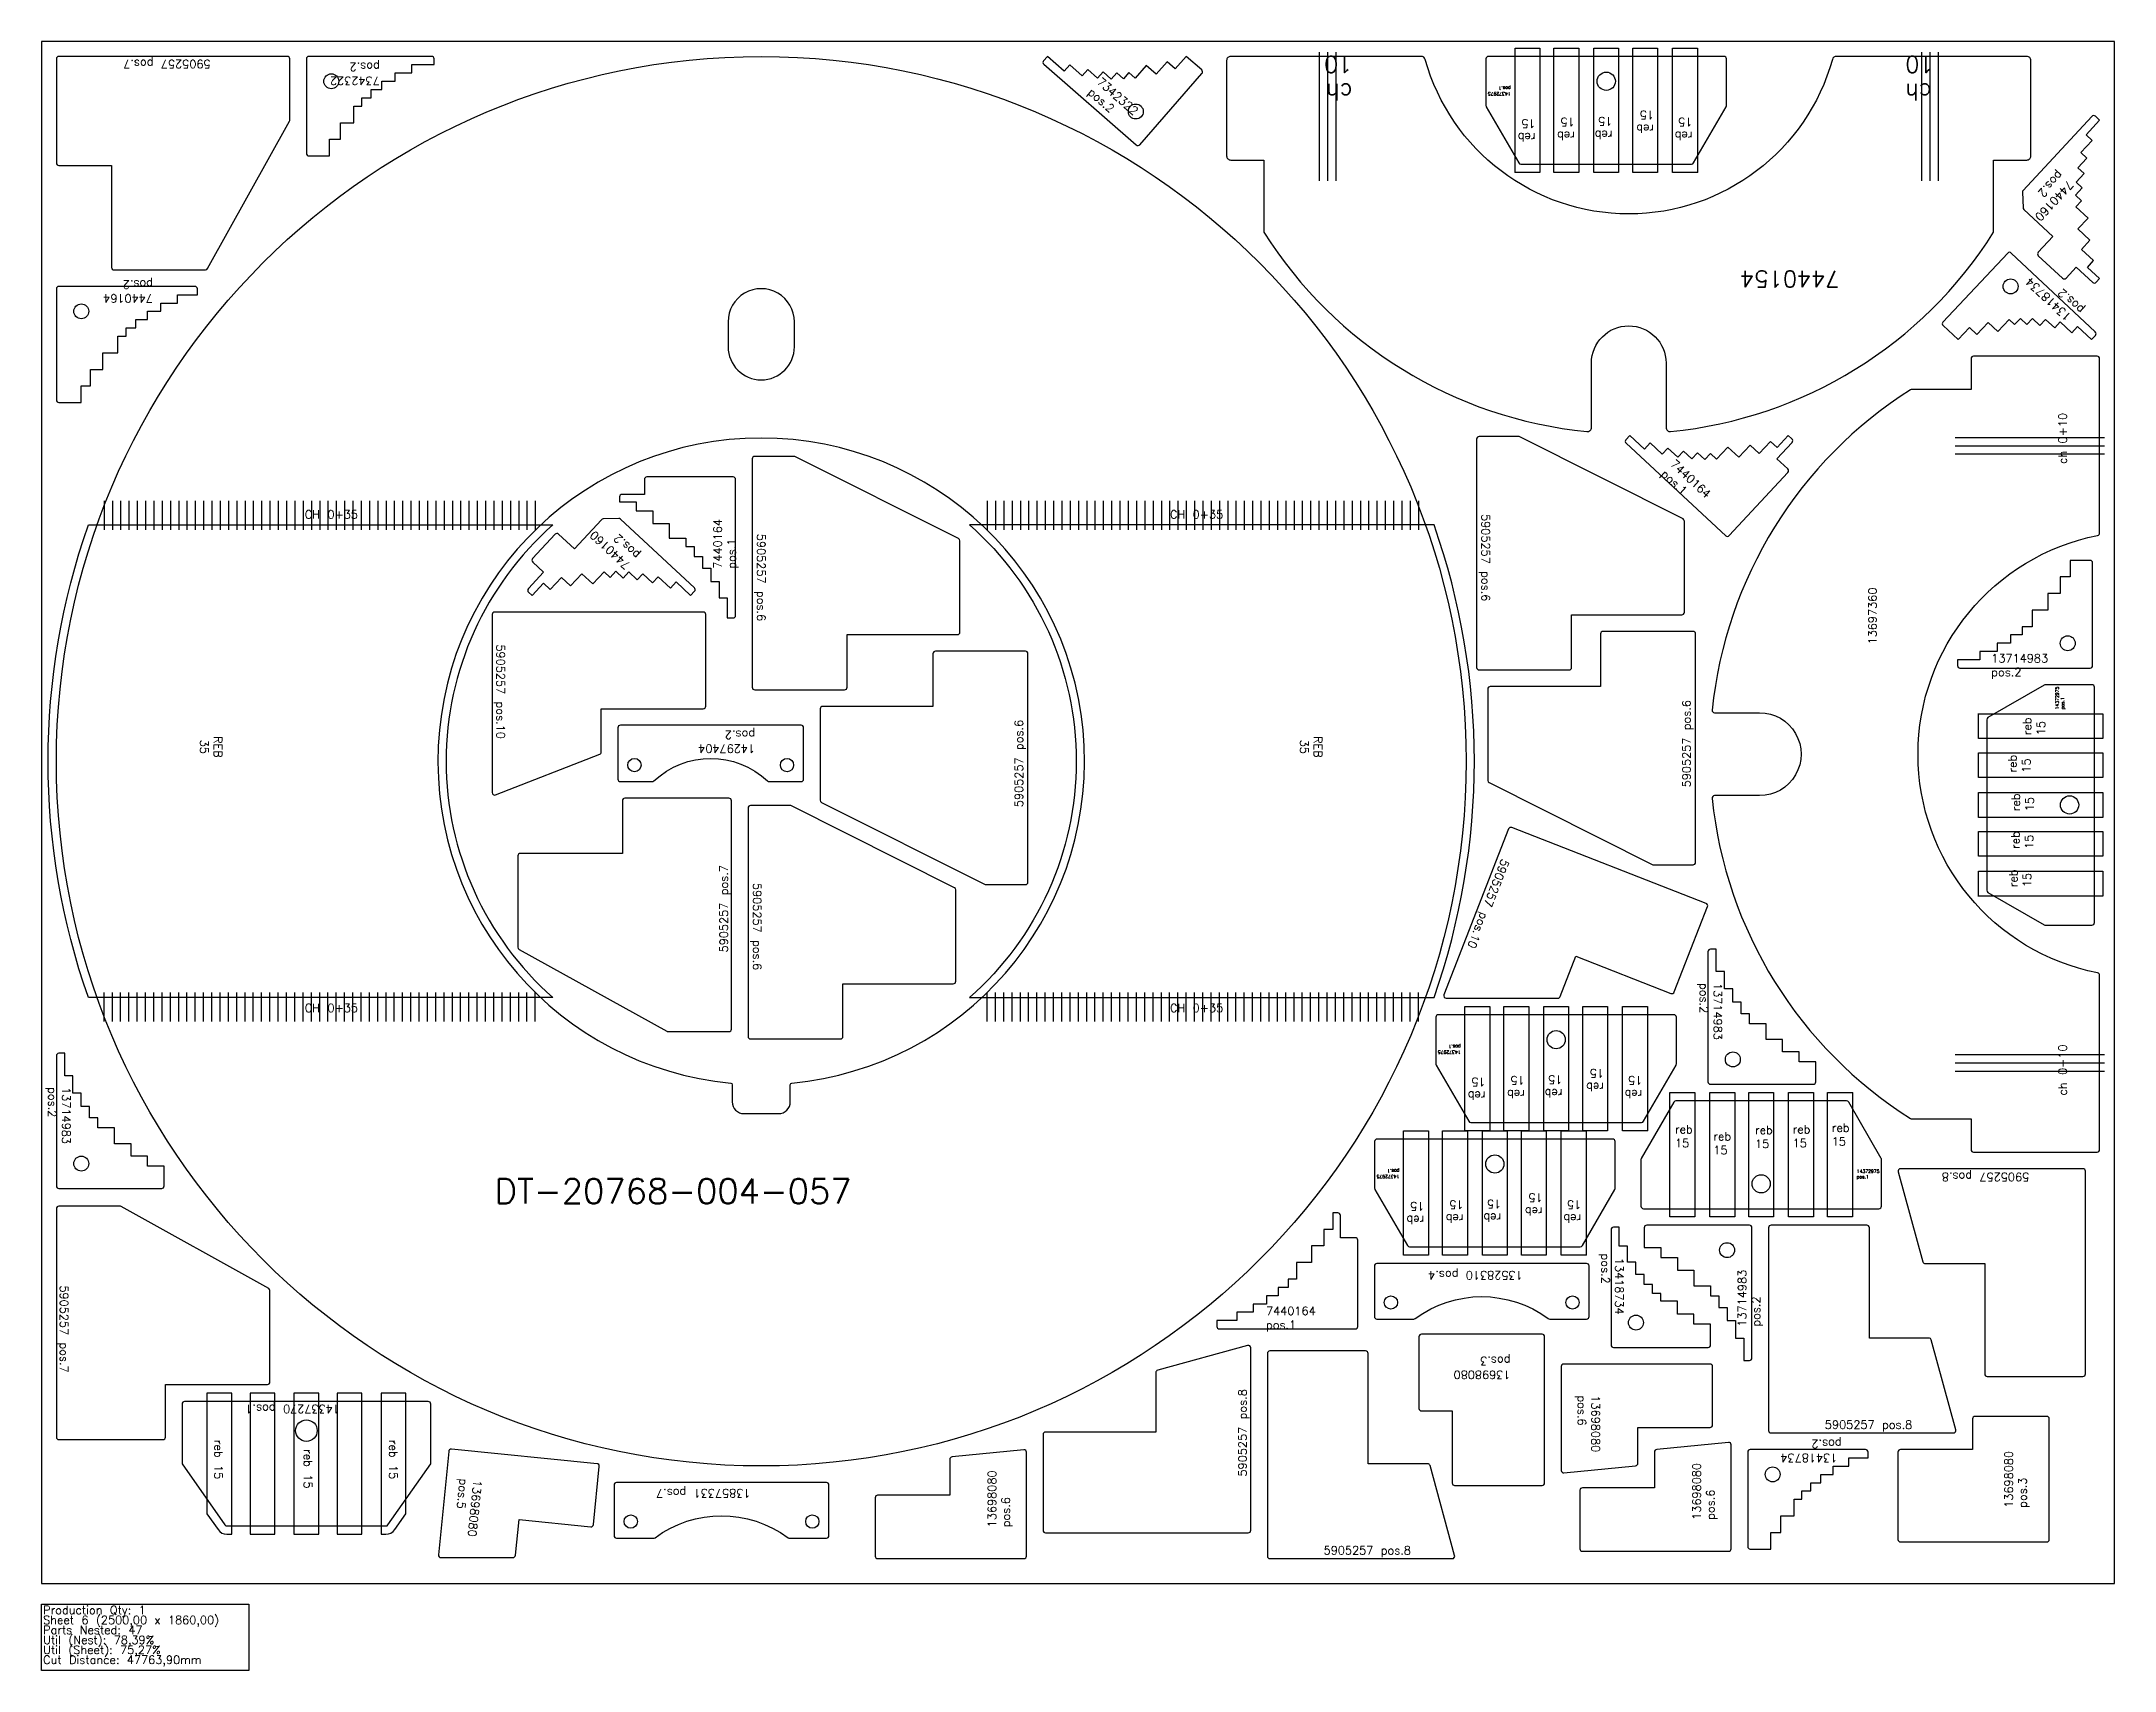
# Model space of a CAD drawing. Header units: millimetres. Extents: x 13125 to 15625, y -105 to 1860.
import ezdxf

# ---------------------------------------------------------------- set-up
doc = ezdxf.new("R2010")
doc.units = ezdxf.units.MM
for name, color, linetype in [('13418734', 7, 'Continuous'), ('13528310', 7, 'Continuous'), ('13697360', 7, 'Continuous'), ('13698080', 7, 'Continuous'), ('13714983', 7, 'Continuous'), ('13857331', 7, 'Continuous'), ('14297404v0', 7, 'Continuous'), ('14337270', 7, 'Continuous'), ('14372975', 7, 'Continuous'), ('5905257', 7, 'Continuous'), ('7440160', 7, 'Continuous'), ('7440164', 7, 'Continuous'), ('Chanfro', 7, 'Continuous'), ('Des.7342322', 7, 'Continuous'), ('DT-20768-004-057', 7, 'Continuous'), ('Rebaixo', 6, 'Continuous'), ('sheet', 24, 'Continuous'), ('Stats', 7, 'Continuous'), ('Texto', 7, 'Continuous')]:
    doc.layers.add(name, color=color, linetype=linetype)
doc.styles.get("Standard").update_dxf_attribs({"font": 'txt.shx'})

msp = doc.modelspace()

# ---------------------------------------------------------------- linework, layer by layer
at = {"color": 2}
msp.add_lwpolyline([(14994.2, 1472, -0.999991), (15084.2, 1472), (15084.2, 1394.4, 0.44299), (15089.7, 1389.5, 0.231899), (15479.2, 1629.9), (15479.2, 1717), (15519.2, 1717, 0.414214), (15524.2, 1722), (15524.2, 1837, 0.414214), (15519.2, 1842), (15289.6, 1842, 0.336447), (15284.8, 1838.3, -0.758787), (14793.7, 1838.3, 0.336447), (14788.8, 1842), (14559.2, 1842, 0.414214), (14554.2, 1837), (14554.2, 1722, 0.414214), (14559.2, 1717), (14599.2, 1717), (14599.2, 1629.9, 0.231899), (14988.8, 1389.5, 0.44299), (14994.2, 1394.4)], format="xyb", close=True, dxfattribs=at)
at = {"layer": '13418734', "color": 2}
for points in [[(15500.5, 1604.8, 0.414214), (15496.2, 1604.7), (15418.1, 1521.6, 0.414214), (15418.3, 1517.4), (15436.5, 1500.3), (15450.2, 1514.8), (15458.9, 1506.6), (15472.6, 1521.2), (15484.3, 1510.2), (15498, 1524.8), (15504.5, 1518.6), (15511.4, 1525.9), (15519.4, 1518.4), (15526.2, 1525.7), (15535, 1517.4), (15541.8, 1524.7), (15552.8, 1514.4), (15559.6, 1521.7), (15573.5, 1508.7), (15580.3, 1516), (15597.1, 1500.3), (15601.9, 1505.4, 0.414214), (15601.7, 1509.6)], [(15017.8, 287.7, 0.414214), (15020.8, 284.7), (15134.8, 284.7, 0.414214), (15137.8, 287.7), (15137.8, 312.7), (15117.8, 312.7), (15117.8, 324.7), (15097.8, 324.7), (15097.8, 340.7), (15077.8, 340.7), (15077.8, 349.7), (15067.8, 349.7), (15067.8, 360.7), (15057.8, 360.7), (15057.8, 372.7), (15047.8, 372.7), (15047.8, 387.7), (15037.8, 387.7), (15037.8, 406.7), (15027.8, 406.7), (15027.8, 429.7), (15020.8, 429.7, 0.414214), (15017.8, 426.7)], [(15185.7, 161.6, 0.414214), (15182.7, 158.6), (15182.7, 44.6, 0.414214), (15185.7, 41.6), (15210.7, 41.6), (15210.7, 61.6), (15222.7, 61.6), (15222.7, 81.6), (15238.7, 81.6), (15238.7, 101.6), (15247.7, 101.6), (15247.7, 111.6), (15258.7, 111.6), (15258.7, 121.6), (15270.7, 121.6), (15270.7, 131.6), (15285.7, 131.6), (15285.7, 141.6), (15304.7, 141.6), (15304.7, 151.6), (15327.7, 151.6), (15327.7, 158.6, 0.414214), (15324.7, 161.6)]]:
    msp.add_lwpolyline(points, format="xyb", close=True, dxfattribs=at)
for centre in [(15499.6, 1564.5), (15047.8, 314.7), (15212.7, 131.6)]:
    msp.add_circle(centre, 9, dxfattribs=at)
at = {"layer": '13528310', "color": 2}
msp.add_lwpolyline([(14942.1, 319.6, 0.16041), (14943.9, 319), (14988.4, 319, 0.414214), (14991.4, 322), (14991.4, 383, 0.414214), (14988.4, 386), (14735.4, 386, 0.414214), (14732.4, 383), (14732.4, 322, 0.414214), (14735.4, 319), (14779.9, 319, 0.16041), (14781.7, 319.6, -0.329293)], format="xyb", close=True, dxfattribs=at)
for centre in [(14752.4, 339), (14971.4, 339)]:
    msp.add_circle(centre, 8, dxfattribs=at)
at = {"layer": '13697360', "color": 2}
msp.add_lwpolyline([(15452, 523.3, 0.414214), (15455, 520.3), (15604, 520.3, 0.414214), (15607, 523.3), (15607, 733.5, 0.357874), (15604.6, 736.4, -0.820881), (15604.6, 1264.1, 0.357874), (15607, 1267), (15607, 1477.3, 0.414214), (15604, 1480.3), (15455, 1480.3, 0.414214), (15452, 1477.3), (15452, 1440.3), (15380.7, 1440.3, 0.141876), (15379.1, 1439.8, 0.230022), (15139.7, 1053.6, 0.444622), (15142.7, 1050.3), (15197, 1050.3, -1.000005), (15197, 950.3), (15142.7, 950.3, 0.444622), (15139.7, 946.9, 0.230022), (15379.1, 560.7, 0.141876), (15380.7, 560.3), (15452, 560.3)], format="xyb", close=True, dxfattribs=at)
at = {"layer": '13698080', "color": 2}
for points in [[(14934.7, 300.7), (14789.2, 300.7, 0.414214), (14786.2, 297.7), (14786.2, 211.2, 0.414214), (14789.2, 208.2), (14826.2, 208.2), (14826.2, 121.2, 0.414214), (14829.2, 118.2), (14934.7, 118.2, 0.414214), (14937.7, 121.2), (14937.7, 297.7, 0.414214)], [(15140.2, 191.2), (15140.2, 261.7, 0.414214), (15137.2, 264.7), (14960.7, 264.7, 0.414214), (14957.7, 261.7), (14957.7, 136.4, 0.443553), (14961, 133.4), (15047.5, 142, 0.385471), (15050.2, 145), (15050.2, 188.2), (15137.2, 188.2, 0.414214)], [(15546.3, 53.1), (15546.3, 198.6, 0.414214), (15543.3, 201.6), (15456.8, 201.6, 0.414214), (15453.8, 198.6), (15453.8, 161.6), (15366.8, 161.6, 0.414214), (15363.8, 158.6), (15363.8, 53.1, 0.414214), (15366.8, 50.1), (15543.3, 50.1, 0.414214)], [(13790.7, 71.1), (13797.7, 141.2, 0.414214), (13795, 144.5), (13619.4, 162, 0.414214), (13616.1, 159.3), (13603.7, 34.6, 0.443553), (13606.7, 31.3), (13693.6, 31.3, 0.385471), (13696.6, 34), (13700.9, 77), (13787.4, 68.4, 0.414214)], [(14130.4, 103.5), (14130.4, 33, 0.414214), (14133.4, 30), (14309.9, 30, 0.414214), (14312.9, 33), (14312.9, 158.3, 0.443553), (14309.6, 161.3), (14223.1, 152.7, 0.385471), (14220.4, 149.7), (14220.4, 106.5), (14133.4, 106.5, 0.414214)], [(14980.2, 112.4), (14980.2, 41.9, 0.414214), (14983.2, 38.9), (15159.7, 38.9, 0.414214), (15162.7, 41.9), (15162.7, 167.3, 0.443553), (15159.4, 170.2), (15072.9, 161.6, 0.385471), (15070.2, 158.7), (15070.2, 115.4), (14983.2, 115.4, 0.414214)]]:
    msp.add_lwpolyline(points, format="xyb", close=True, dxfattribs=at)
at = {"layer": '13714983', "color": 2}
for points in [[(15595.6, 1104.1, 0.414214), (15598.6, 1107.1), (15598.6, 1231.1, 0.414214), (15595.6, 1234.1), (15571.6, 1234.1), (15571.6, 1214.1), (15559.6, 1214.1), (15559.6, 1194.1), (15544.6, 1194.1), (15544.6, 1174.1), (15525.6, 1174.1), (15525.6, 1154.1), (15513.6, 1154.1), (15513.6, 1144.1), (15499.6, 1144.1), (15499.6, 1134.1), (15483.6, 1134.1), (15483.6, 1124.1), (15462.6, 1124.1), (15462.6, 1114.1), (15435.6, 1114.1), (15435.6, 1107.1, 0.414214), (15438.6, 1104.1)], [(15134.7, 605.1, 0.414214), (15137.7, 602.1), (15261.7, 602.1, 0.414214), (15264.7, 605.1), (15264.7, 629.1), (15244.7, 629.1), (15244.7, 641.1), (15224.7, 641.1), (15224.7, 656.1), (15204.7, 656.1), (15204.7, 675.1), (15184.7, 675.1), (15184.7, 687.1), (15174.7, 687.1), (15174.7, 701.1), (15164.7, 701.1), (15164.7, 717.1), (15154.7, 717.1), (15154.7, 738.1), (15144.7, 738.1), (15144.7, 765.1), (15137.7, 765.1, 0.414214), (15134.7, 762.1)], [(13143, 479.5, 0.414214), (13146, 476.5), (13270, 476.5, 0.414214), (13273, 479.5), (13273, 503.5), (13253, 503.5), (13253, 515.5), (13233, 515.5), (13233, 530.5), (13213, 530.5), (13213, 549.5), (13193, 549.5), (13193, 561.5), (13183, 561.5), (13183, 575.5), (13173, 575.5), (13173, 591.5), (13163, 591.5), (13163, 612.5), (13153, 612.5), (13153, 639.5), (13146, 639.5, 0.414214), (13143, 636.5)], [(15187.8, 429.1, 0.414214), (15184.8, 432.1), (15060.8, 432.1, 0.414214), (15057.8, 429.1), (15057.8, 405.1), (15077.8, 405.1), (15077.8, 393.1), (15097.8, 393.1), (15097.8, 378.1), (15117.8, 378.1), (15117.8, 359.1), (15137.8, 359.1), (15137.8, 347.1), (15147.8, 347.1), (15147.8, 333.1), (15157.8, 333.1), (15157.8, 317.1), (15167.8, 317.1), (15167.8, 296.1), (15177.8, 296.1), (15177.8, 269.1), (15184.8, 269.1, 0.414214), (15187.8, 272.1)]]:
    msp.add_lwpolyline(points, format="xyb", close=True, dxfattribs=at)
for centre in [(15568.6, 1134.1), (15164.7, 632.1), (13173, 506.5), (15157.8, 402.1)]:
    msp.add_circle(centre, 9, dxfattribs=at)
at = {"layer": '13857331', "color": 2}
msp.add_lwpolyline([(14025.3, 55.2, 0.16041), (14027.1, 54.7), (14071.6, 54.7, 0.414214), (14074.6, 57.7), (14074.6, 118.7, 0.414214), (14071.6, 121.7), (13818.6, 121.7, 0.414214), (13815.6, 118.7), (13815.6, 57.7, 0.414214), (13818.6, 54.7), (13863.1, 54.7, 0.16041), (13864.9, 55.2, -0.329293)], format="xyb", close=True, dxfattribs=at)
for centre in [(13835.6, 74.7), (14054.6, 74.7)]:
    msp.add_circle(centre, 8, dxfattribs=at)
at = {"layer": '14297404v0', "color": 2}
msp.add_lwpolyline([(14044.1, 1032.2, 0.414214), (14041.1, 1035.2), (13823.1, 1035.2, 0.414214), (13820.1, 1032.2), (13820.1, 970.2, 0.414214), (13823.1, 967.2), (13861.5, 967.2, 0.191068), (13863.6, 968, -0.396615), (14000.6, 968, 0.191068), (14002.7, 967.2), (14041.1, 967.2, 0.414214), (14044.1, 970.2)], format="xyb", close=True, dxfattribs=at)
for centre in [(13840.1, 987.2), (14024.1, 987.2)]:
    msp.add_circle(centre, 8, dxfattribs=at)
at = {"layer": '14337270', "color": 3}
msp.add_lwpolyline([(13542.9, 70.7), (13594.5, 144.4), (13594.5, 216.4, 0.414214), (13591.5, 219.4), (13297.5, 219.4, 0.414214), (13294.5, 216.4), (13294.5, 144.4), (13346.1, 70.7, 0.244698), (13348.6, 69.4), (13540.4, 69.4, 0.244698)], format="xyb", close=True, dxfattribs=at)
msp.add_circle((13444.5, 184.4), 13, dxfattribs=at)
at = {"layer": '14372975', "color": 1}
for points in [[(14867, 1782.8, 0.131653), (14867.4, 1781.3), (14906.5, 1713.5, 0.267949), (14909.1, 1712), (15114.8, 1712, 0.267949), (15117.4, 1713.5), (15156.6, 1781.3, 0.131653), (15157, 1782.8), (15157, 1839, 0.414214), (15154, 1842), (14870, 1842, 0.414214), (14867, 1839)], [(15541.6, 1084.1, 0.131653), (15540.1, 1083.7), (15472.3, 1044.5, 0.267949), (15470.8, 1041.9), (15470.8, 836.2, 0.267949), (15472.3, 833.6), (15540.1, 794.5, 0.131653), (15541.6, 794.1), (15597.8, 794.1, 0.414214), (15600.8, 797.1), (15600.8, 1081.1, 0.414214), (15597.8, 1084.1)], [(14806.6, 626.8, 0.131652), (14807, 625.3), (14846.2, 557.5, 0.267949), (14848.7, 556), (15054.5, 556, 0.267949), (15057.1, 557.5), (15096.2, 625.3, 0.131653), (15096.6, 626.8), (15096.6, 683, 0.414214), (15093.6, 686), (14809.6, 686, 0.414214), (14806.6, 683)], [(15343.9, 511.3, 0.131653), (15343.5, 512.8), (15304.4, 580.6, 0.267949), (15301.8, 582.1), (15096.1, 582.1, 0.267949), (15093.5, 580.6), (15054.3, 512.8, 0.131653), (15053.9, 511.3), (15053.9, 455.1, 0.414214), (15056.9, 452.1), (15340.9, 452.1, 0.414214), (15343.9, 455.1)], [(14732.7, 476.8, 0.131653), (14733.1, 475.3), (14772.3, 407.5, 0.267949), (14774.9, 406), (14980.6, 406, 0.267949), (14983.2, 407.5), (15022.3, 475.3, 0.131653), (15022.7, 476.8), (15022.7, 533, 0.414214), (15019.7, 536), (14735.7, 536, 0.414214), (14732.7, 533)]]:
    msp.add_lwpolyline(points, format="xyb", close=True, dxfattribs=at)
for centre in [(15012, 1812), (15570.8, 939.1), (14951.6, 656), (14877.7, 506), (15198.9, 482.1)]:
    msp.add_circle(centre, 11, dxfattribs=at)
at = {"layer": '5905257', "color": 2}
for points in [[(13209.5, 1587.5, 0.414214), (13212.5, 1584.5), (13322.7, 1584.5, 0.272375), (13325.4, 1586), (13424.1, 1763.8, 0.127458), (13424.5, 1765.3), (13424.5, 1839, 0.414214), (13421.5, 1842), (13146, 1842, 0.414214), (13143, 1839), (13143, 1713.5, 0.414214), (13146, 1710.5), (13209.5, 1710.5)], [(14970.2, 1104.9), (14970.2, 1168.4), (15103.2, 1168.4, 0.414214), (15106.2, 1171.4), (15106.2, 1281.5, 0.283537), (15104.6, 1284.2), (14907.2, 1383.4), (14858.7, 1383.4, 0.414214), (14855.7, 1380.4), (14855.7, 1104.9, 0.414214), (14858.7, 1101.9), (14967.2, 1101.9, 0.414214)], [(14096.6, 1081), (14096.6, 1144.5), (14229.6, 1144.5, 0.414214), (14232.6, 1147.5), (14232.6, 1257.7, 0.283537), (14230.9, 1260.3), (14033.6, 1359.5), (13985.1, 1359.5, 0.414214), (13982.1, 1356.5), (13982.1, 1081, 0.414214), (13985.1, 1078), (14093.6, 1078, 0.414214)], [(13800.1, 1055.2), (13923.1, 1055.2, 0.414214), (13926.1, 1058.2), (13926.1, 1168.7, 0.414214), (13923.1, 1171.7), (13671.6, 1171.7, 0.414214), (13668.6, 1168.7), (13668.6, 954, 0.528004), (13672.7, 951.2), (13798.2, 1000.2, 0.308897), (13800.1, 1003)], [(15005.2, 1145.4), (15005.2, 1081.9), (14872.2, 1081.9, 0.414214), (14869.2, 1078.9), (14869.2, 968.7, 0.283537), (14870.8, 966), (15068.2, 866.9), (15116.7, 866.9, 0.414214), (15119.7, 869.9), (15119.7, 1145.4, 0.414214), (15116.7, 1148.4), (15008.2, 1148.4, 0.414214)], [(14200.1, 1121.5), (14200.1, 1058), (14067.1, 1058, 0.414214), (14064.1, 1055), (14064.1, 944.9, 0.283537), (14065.8, 942.2), (14263.1, 843), (14311.6, 843, 0.414214), (14314.6, 846), (14314.6, 1121.5, 0.414214), (14311.6, 1124.5), (14203.1, 1124.5, 0.414214)], [(13702.6, 880.7, 0.414214), (13699.6, 877.7), (13699.6, 767.5, 0.272375), (13701.2, 764.9), (13879, 666.1, 0.127458), (13880.4, 665.7), (13954.1, 665.7, 0.414214), (13957.1, 668.7), (13957.1, 944.2, 0.414214), (13954.1, 947.2), (13828.6, 947.2, 0.414214), (13825.6, 944.2), (13825.6, 880.7)], [(14091.6, 659.9), (14091.6, 723.4), (14224.6, 723.4, 0.414214), (14227.6, 726.4), (14227.6, 836.6, 0.283537), (14226, 839.3), (14028.6, 938.4), (13980.1, 938.4, 0.414214), (13977.1, 935.4), (13977.1, 659.9, 0.414214), (13980.1, 656.9), (14088.6, 656.9, 0.414214)], [(14975.5, 756.5), (15090.1, 711.8, 0.414214), (15094, 713.5), (15134.2, 816.4, 0.414214), (15132.5, 820.3), (14898.2, 911.8, 0.414214), (14894.3, 910.1), (14816.2, 710.1, 0.528004), (14819, 706), (14953.8, 706, 0.308897), (14956.5, 707.9)], [(15396.7, 385.8), (15468.4, 385.8), (15468.4, 252.8, 0.414214), (15471.4, 249.8), (15586.9, 249.8, 0.414214), (15589.9, 252.8), (15589.9, 497.3, 0.414214), (15586.9, 500.3), (15366.9, 500.3, 0.494996), (15364, 496.5), (15393.8, 388, 0.337796)], [(13397.5, 240.1, 0.414214), (13400.5, 243.1), (13400.5, 353.3, 0.272375), (13399, 355.9), (13221.2, 454.7, 0.127458), (13219.7, 455.1), (13146, 455.1, 0.414214), (13143, 452.1), (13143, 176.6, 0.414214), (13146, 173.6), (13271.5, 173.6, 0.414214), (13274.5, 176.6), (13274.5, 240.1)], [(15401.1, 296.1), (15329.3, 296.1), (15329.3, 429.1, 0.414214), (15326.3, 432.1), (15210.8, 432.1, 0.414214), (15207.8, 429.1), (15207.8, 184.6, 0.414214), (15210.8, 181.6), (15430.8, 181.6, 0.494996), (15433.7, 185.4), (15403.9, 293.9, 0.337796)], [(14468.9, 254.4), (14468.9, 182.7), (14335.9, 182.7, 0.414214), (14332.9, 179.7), (14332.9, 64.2, 0.414214), (14335.9, 61.2), (14580.4, 61.2, 0.414214), (14583.4, 64.2), (14583.4, 284.1, 0.494996), (14579.6, 287), (14471.1, 257.3, 0.337796)], [(14796.6, 144.5), (14724.9, 144.5), (14724.9, 277.5, 0.414214), (14721.9, 280.5), (14606.4, 280.5, 0.414214), (14603.4, 277.5), (14603.4, 33, 0.414214), (14606.4, 30), (14826.3, 30, 0.494996), (14829.2, 33.8), (14799.5, 142.3, 0.337796)]]:
    msp.add_lwpolyline(points, format="xyb", close=True, dxfattribs=at)
at = {"layer": '7440160', "color": 2}
for points in [[(15591.7, 1719.1), (15584.4, 1725.9), (15598, 1740.6), (15590.7, 1747.4), (15607, 1764.9), (15601.9, 1769.7, 0.414214), (15597.6, 1769.6), (15514.8, 1680.3, 0.198912), (15514, 1678.2), (15514.7, 1659.5, 0.198912), (15515.6, 1657.4), (15550.6, 1624.9), (15532.9, 1605.8, 0.414214), (15533.1, 1601.6), (15562.4, 1574.4, 0.414214), (15566.6, 1574.5), (15578.9, 1587.7), (15598.7, 1569.3, 0.414214), (15602.9, 1569.5), (15607, 1573.9), (15592.3, 1587.5), (15599.8, 1595.6), (15585.2, 1609.2), (15595.4, 1620.2), (15580.7, 1633.8), (15593, 1647), (15578.3, 1660.6), (15585.1, 1667.9), (15577.8, 1674.7), (15586, 1683.5), (15578.6, 1690.3), (15588.2, 1700.6), (15580.8, 1707.4)], [(13862, 1207), (13868.8, 1214.3), (13883.4, 1200.7), (13890.3, 1208), (13907.8, 1191.7), (13912.6, 1196.8, 0.414214), (13912.4, 1201.1), (13823.2, 1283.9, 0.198912), (13821.1, 1284.7), (13802.4, 1284, 0.198912), (13800.3, 1283.1), (13767.8, 1248.1), (13748.7, 1265.8, 0.414214), (13744.5, 1265.6), (13717.3, 1236.3, 0.414214), (13717.4, 1232.1), (13730.6, 1219.8), (13712.2, 1200, 0.414214), (13712.4, 1195.8), (13716.8, 1191.7), (13730.4, 1206.4), (13738.5, 1198.9), (13752.1, 1213.5), (13763.1, 1203.3), (13776.7, 1218), (13789.9, 1205.7), (13803.5, 1220.4), (13810.8, 1213.6), (13817.6, 1220.9), (13826.4, 1212.8), (13833.2, 1220.1), (13843.5, 1210.6), (13850.3, 1217.9)]]:
    msp.add_lwpolyline(points, format="xyb", close=True, dxfattribs=at)
at = {"layer": '7440164', "color": 2}
for points in [[(13313, 1554.5), (13313, 1561.5, 0.414214), (13310, 1564.5), (13146, 1564.5, 0.414214), (13143, 1561.5), (13143, 1427.5, 0.414214), (13146, 1424.5), (13173, 1424.5), (13173, 1444.5), (13184, 1444.5), (13184, 1464.5), (13199, 1464.5), (13199, 1484.5), (13217, 1484.5), (13217, 1504.5), (13227, 1504.5), (13227, 1514.5), (13239, 1514.5), (13239, 1524.5), (13253, 1524.5), (13253, 1534.5), (13269, 1534.5), (13269, 1544.5), (13289, 1544.5), (13289, 1554.5)], [(15065, 1375.8), (15058.2, 1368.4), (15040.6, 1384.8), (15035.8, 1379.6, 0.414214), (15036, 1375.4), (15156.2, 1263.8, 0.414214), (15160.4, 1264), (15231.2, 1340.2, 0.414214), (15231, 1344.4), (15217.8, 1356.7), (15236.2, 1376.4, 0.414214), (15236, 1380.7), (15231.6, 1384.8), (15218, 1370.1), (15210, 1377.6), (15196.4, 1362.9), (15185.4, 1373.1), (15171.8, 1358.5), (15158.6, 1370.7), (15145, 1356.1), (15137.6, 1362.9), (15130.8, 1355.6), (15122, 1363.7), (15115.2, 1356.4), (15105, 1365.9), (15098.2, 1358.6), (15086.4, 1369.5), (15079.6, 1362.1)], [(13942.1, 1188.7), (13952.1, 1188.7), (13952.1, 1164.7), (13959.1, 1164.7, 0.414214), (13962.1, 1167.7), (13962.1, 1331.7, 0.414214), (13959.1, 1334.7), (13855.1, 1334.7, 0.414214), (13852.1, 1331.7), (13852.1, 1313.7), (13825.1, 1313.7, 0.414214), (13822.1, 1310.7), (13822.1, 1304.7), (13842.1, 1304.7), (13842.1, 1293.7), (13862.1, 1293.7), (13862.1, 1278.7), (13882.1, 1278.7), (13882.1, 1260.7), (13902.1, 1260.7), (13902.1, 1250.7), (13912.1, 1250.7), (13912.1, 1238.7), (13922.1, 1238.7), (13922.1, 1224.7), (13932.1, 1224.7), (13932.1, 1208.7), (13942.1, 1208.7)], [(14566.4, 327.1), (14566.4, 317.1), (14542.4, 317.1), (14542.4, 310.1, 0.414214), (14545.4, 307.1), (14709.4, 307.1, 0.414214), (14712.4, 310.1), (14712.4, 414.1, 0.414214), (14709.4, 417.1), (14691.4, 417.1), (14691.4, 444.1, 0.414214), (14688.4, 447.1), (14682.4, 447.1), (14682.4, 427.1), (14671.4, 427.1), (14671.4, 407.1), (14656.4, 407.1), (14656.4, 387.1), (14638.4, 387.1), (14638.4, 367.1), (14628.4, 367.1), (14628.4, 357.1), (14616.4, 357.1), (14616.4, 347.1), (14602.4, 347.1), (14602.4, 337.1), (14586.4, 337.1), (14586.4, 327.1)]]:
    msp.add_lwpolyline(points, format="xyb", close=True, dxfattribs=at)
msp.add_circle((13173, 1534.5), 9, dxfattribs=at)
at = {"layer": 'Chanfro', "color": 2}
for p, q in [((14666, 1847), (14666, 1692)), ((14676, 1847), (14676, 1692)), ((14686, 1847), (14686, 1692)), ((15392.4, 1847), (15392.4, 1692)), ((15402.4, 1847), (15402.4, 1692)), ((15412.4, 1847), (15412.4, 1692)), ((15433, 1382.4), (15613, 1382.4)), ((15433, 1372.4), (15613, 1372.4)), ((15433, 1362.4), (15613, 1362.4)), ((15433, 638.1), (15613, 638.1)), ((15433, 628.1), (15613, 628.1)), ((15433, 618.1), (15613, 618.1))]:
    msp.add_line(p, q, dxfattribs=at)
at = {"layer": 'Chanfro', "color": 5}
for p, q in [((13200.5, 1305.8), (13200.5, 1270.8)), ((13210.5, 1305.8), (13210.5, 1270.8)), ((13220.5, 1305.8), (13220.5, 1270.8)), ((13230.5, 1305.8), (13230.5, 1270.8)), ((13240.5, 1305.8), (13240.5, 1270.8)), ((13250.5, 1305.8), (13250.5, 1270.8)), ((13260.5, 1305.8), (13260.5, 1270.8)), ((13270.5, 1305.8), (13270.5, 1270.8)), ((13280.5, 1305.8), (13280.5, 1270.8)), ((13290.5, 1305.8), (13290.5, 1270.8)), ((13300.5, 1305.8), (13300.5, 1270.8)), ((13310.5, 1305.8), (13310.5, 1270.8)), ((13320.5, 1305.8), (13320.5, 1270.8)), ((13330.5, 1305.8), (13330.5, 1270.8)), ((13340.5, 1305.8), (13340.5, 1270.8)), ((13350.5, 1305.8), (13350.5, 1270.8)), ((13360.5, 1305.8), (13360.5, 1270.8)), ((13370.5, 1305.8), (13370.5, 1270.8)), ((13380.5, 1305.8), (13380.5, 1270.8)), ((13390.5, 1305.8), (13390.5, 1270.8)), ((13400.5, 1305.8), (13400.5, 1270.8)), ((13410.5, 1305.8), (13410.5, 1270.8)), ((13420.5, 1305.8), (13420.5, 1270.8)), ((13430.5, 1305.8), (13430.5, 1270.8)), ((13440.5, 1305.8), (13440.5, 1270.8)), ((13450.5, 1305.8), (13450.5, 1270.8)), ((13460.5, 1305.8), (13460.5, 1270.8)), ((13470.5, 1305.8), (13470.5, 1270.8)), ((13480.5, 1305.8), (13480.5, 1270.8)), ((13490.5, 1305.8), (13490.5, 1270.8)), ((13500.5, 1305.8), (13500.5, 1270.8)), ((13510.5, 1305.8), (13510.5, 1270.8)), ((13520.5, 1305.8), (13520.5, 1270.8)), ((13530.5, 1305.8), (13530.5, 1270.8)), ((13540.5, 1305.8), (13540.5, 1270.8)), ((13550.5, 1305.8), (13550.5, 1270.8)), ((13560.5, 1305.8), (13560.5, 1270.8)), ((13570.5, 1305.8), (13570.5, 1270.8)), ((13580.5, 1305.8), (13580.5, 1270.8)), ((13590.5, 1305.8), (13590.5, 1270.8)), ((13600.5, 1305.8), (13600.5, 1270.8)), ((13610.5, 1305.8), (13610.5, 1270.8)), ((13620.5, 1305.8), (13620.5, 1270.8)), ((13630.5, 1305.8), (13630.5, 1270.8)), ((13640.5, 1305.8), (13640.5, 1270.8)), ((13650.5, 1305.8), (13650.5, 1270.8)), ((13660.5, 1305.8), (13660.5, 1270.8)), ((13670.5, 1305.8), (13670.5, 1270.8)), ((13680.5, 1305.8), (13680.5, 1270.8)), ((13690.5, 1305.8), (13690.5, 1270.8)), ((13700.5, 1305.8), (13700.5, 1270.8)), ((13710.5, 1305.8), (13710.5, 1270.8)), ((13720.5, 1305.8), (13720.5, 1270.8)), ((14265.5, 1305.8), (14265.5, 1270.8)), ((14275.5, 1305.8), (14275.5, 1270.8)), ((14285.5, 1305.8), (14285.5, 1270.8)), ((14295.5, 1305.8), (14295.5, 1270.8)), ((14305.5, 1305.8), (14305.5, 1270.8)), ((14315.5, 1305.8), (14315.5, 1270.8)), ((14325.5, 1305.8), (14325.5, 1270.8)), ((14335.5, 1305.8), (14335.5, 1270.8)), ((14345.5, 1305.8), (14345.5, 1270.8)), ((14355.5, 1305.8), (14355.5, 1270.8)), ((14365.5, 1305.8), (14365.5, 1270.8)), ((14375.5, 1305.8), (14375.5, 1270.8)), ((14385.5, 1305.8), (14385.5, 1270.8)), ((14395.5, 1305.8), (14395.5, 1270.8)), ((14405.5, 1305.8), (14405.5, 1270.8)), ((14415.5, 1305.8), (14415.5, 1270.8)), ((14425.5, 1305.8), (14425.5, 1270.8)), ((14435.5, 1305.8), (14435.5, 1270.8)), ((14445.5, 1305.8), (14445.5, 1270.8)), ((14455.5, 1305.8), (14455.5, 1270.8)), ((14465.5, 1305.8), (14465.5, 1270.8)), ((14475.5, 1305.8), (14475.5, 1270.8)), ((14485.5, 1305.8), (14485.5, 1270.8)), ((14495.5, 1305.8), (14495.5, 1270.8)), ((14505.5, 1305.8), (14505.5, 1270.8)), ((14515.5, 1305.8), (14515.5, 1270.8)), ((14525.5, 1305.8), (14525.5, 1270.8)), ((14535.5, 1305.8), (14535.5, 1270.8)), ((14545.5, 1305.8), (14545.5, 1270.8)), ((14555.5, 1305.8), (14555.5, 1270.8)), ((14565.5, 1305.8), (14565.5, 1270.8)), ((14575.5, 1305.8), (14575.5, 1270.8)), ((14585.5, 1305.8), (14585.5, 1270.8)), ((14595.5, 1305.8), (14595.5, 1270.8)), ((14605.5, 1305.8), (14605.5, 1270.8)), ((14615.5, 1305.8), (14615.5, 1270.8)), ((14625.5, 1305.8), (14625.5, 1270.8)), ((14635.5, 1305.8), (14635.5, 1270.8)), ((14645.5, 1305.8), (14645.5, 1270.8)), ((14655.5, 1305.8), (14655.5, 1270.8)), ((14665.5, 1305.8), (14665.5, 1270.8)), ((14675.5, 1305.8), (14675.5, 1270.8)), ((14685.5, 1305.8), (14685.5, 1270.8)), ((14695.5, 1305.8), (14695.5, 1270.8)), ((14705.5, 1305.8), (14705.5, 1270.8)), ((14715.5, 1305.8), (14715.5, 1270.8)), ((14725.5, 1305.8), (14725.5, 1270.8)), ((14735.5, 1305.8), (14735.5, 1270.8)), ((14745.5, 1305.8), (14745.5, 1270.8)), ((14755.5, 1305.8), (14755.5, 1270.8)), ((14765.5, 1305.8), (14765.5, 1270.8)), ((14775.5, 1305.8), (14775.5, 1270.8)), ((14785.5, 1305.8), (14785.5, 1270.8)), ((13200.5, 677.8), (13200.5, 712.8)), ((13210.5, 677.8), (13210.5, 712.8)), ((13220.5, 677.8), (13220.5, 712.8)), ((13230.5, 677.8), (13230.5, 712.8)), ((13240.5, 677.8), (13240.5, 712.8)), ((13250.5, 677.8), (13250.5, 712.8)), ((13260.5, 677.8), (13260.5, 712.8)), ((13270.5, 677.8), (13270.5, 712.8)), ((13280.5, 677.8), (13280.5, 712.8)), ((13290.5, 677.8), (13290.5, 712.8)), ((13300.5, 677.8), (13300.5, 712.8)), ((13310.5, 677.8), (13310.5, 712.8)), ((13320.5, 677.8), (13320.5, 712.8)), ((13330.5, 677.8), (13330.5, 712.8)), ((13340.5, 677.8), (13340.5, 712.8)), ((13350.5, 677.8), (13350.5, 712.8)), ((13360.5, 677.8), (13360.5, 712.8)), ((13370.5, 677.8), (13370.5, 712.8)), ((13380.5, 677.8), (13380.5, 712.8)), ((13390.5, 677.8), (13390.5, 712.8)), ((13400.5, 677.8), (13400.5, 712.8)), ((13410.5, 677.8), (13410.5, 712.8)), ((13420.5, 677.8), (13420.5, 712.8)), ((13430.5, 677.8), (13430.5, 712.8)), ((13440.5, 677.8), (13440.5, 712.8)), ((13450.5, 677.8), (13450.5, 712.8)), ((13460.5, 677.8), (13460.5, 712.8)), ((13470.5, 677.8), (13470.5, 712.8)), ((13480.5, 677.8), (13480.5, 712.8)), ((13490.5, 677.8), (13490.5, 712.8)), ((13500.5, 677.8), (13500.5, 712.8)), ((13510.5, 677.8), (13510.5, 712.8)), ((13520.5, 677.8), (13520.5, 712.8)), ((13530.5, 677.8), (13530.5, 712.8)), ((13540.5, 677.8), (13540.5, 712.8)), ((13550.5, 677.8), (13550.5, 712.8)), ((13560.5, 677.8), (13560.5, 712.8)), ((13570.5, 677.8), (13570.5, 712.8)), ((13580.5, 677.8), (13580.5, 712.8)), ((13590.5, 677.8), (13590.5, 712.8)), ((13600.5, 677.8), (13600.5, 712.8)), ((13610.5, 677.8), (13610.5, 712.8)), ((13620.5, 677.8), (13620.5, 712.8)), ((13630.5, 677.8), (13630.5, 712.8)), ((13640.5, 677.8), (13640.5, 712.8)), ((13650.5, 677.8), (13650.5, 712.8)), ((13660.5, 677.8), (13660.5, 712.8)), ((13670.5, 677.8), (13670.5, 712.8)), ((13680.5, 677.8), (13680.5, 712.8)), ((13690.5, 677.8), (13690.5, 712.8)), ((13700.5, 677.8), (13700.5, 712.8)), ((13710.5, 677.8), (13710.5, 712.8)), ((13720.5, 677.8), (13720.5, 712.8)), ((14265.5, 677.8), (14265.5, 712.8)), ((14275.5, 677.8), (14275.5, 712.8)), ((14285.5, 677.8), (14285.5, 712.8)), ((14295.5, 677.8), (14295.5, 712.8)), ((14305.5, 677.8), (14305.5, 712.8)), ((14315.5, 677.8), (14315.5, 712.8)), ((14325.5, 677.8), (14325.5, 712.8)), ((14335.5, 677.8), (14335.5, 712.8)), ((14345.5, 677.8), (14345.5, 712.8)), ((14355.5, 677.8), (14355.5, 712.8)), ((14365.5, 677.8), (14365.5, 712.8)), ((14375.5, 677.8), (14375.5, 712.8)), ((14385.5, 677.8), (14385.5, 712.8)), ((14395.5, 677.8), (14395.5, 712.8)), ((14405.5, 677.8), (14405.5, 712.8)), ((14415.5, 677.8), (14415.5, 712.8)), ((14425.5, 677.8), (14425.5, 712.8)), ((14435.5, 677.8), (14435.5, 712.8)), ((14445.5, 677.8), (14445.5, 712.8)), ((14455.5, 677.8), (14455.5, 712.8)), ((14465.5, 677.8), (14465.5, 712.8)), ((14475.5, 677.8), (14475.5, 712.8)), ((14485.5, 677.8), (14485.5, 712.8)), ((14495.5, 677.8), (14495.5, 712.8)), ((14505.5, 677.8), (14505.5, 712.8)), ((14515.5, 677.8), (14515.5, 712.8)), ((14525.5, 677.8), (14525.5, 712.8)), ((14535.5, 677.8), (14535.5, 712.8)), ((14545.5, 677.8), (14545.5, 712.8)), ((14555.5, 677.8), (14555.5, 712.8)), ((14565.5, 677.8), (14565.5, 712.8)), ((14575.5, 677.8), (14575.5, 712.8)), ((14585.5, 677.8), (14585.5, 712.8)), ((14595.5, 677.8), (14595.5, 712.8)), ((14605.5, 677.8), (14605.5, 712.8)), ((14615.5, 677.8), (14615.5, 712.8)), ((14625.5, 677.8), (14625.5, 712.8)), ((14635.5, 677.8), (14635.5, 712.8)), ((14645.5, 677.8), (14645.5, 712.8)), ((14655.5, 677.8), (14655.5, 712.8)), ((14665.5, 677.8), (14665.5, 712.8)), ((14675.5, 677.8), (14675.5, 712.8)), ((14685.5, 677.8), (14685.5, 712.8)), ((14695.5, 677.8), (14695.5, 712.8)), ((14705.5, 677.8), (14705.5, 712.8)), ((14715.5, 677.8), (14715.5, 712.8)), ((14725.5, 677.8), (14725.5, 712.8)), ((14735.5, 677.8), (14735.5, 712.8)), ((14745.5, 677.8), (14745.5, 712.8)), ((14755.5, 677.8), (14755.5, 712.8)), ((14765.5, 677.8), (14765.5, 712.8)), ((14775.5, 677.8), (14775.5, 712.8)), ((14785.5, 677.8), (14785.5, 712.8))]:
    msp.add_line(p, q, dxfattribs=at)
at = {"layer": 'Des.7342322', "color": 2}
for points in [[(13571.5, 1832), (13598.5, 1832), (13598.5, 1839, 0.414214), (13595.5, 1842), (13447.5, 1842, 0.414214), (13444.5, 1839), (13444.5, 1725, 0.414214), (13447.5, 1722), (13472.5, 1722), (13472.5, 1742), (13485.5, 1742), (13485.5, 1762), (13501.5, 1762), (13501.5, 1782), (13511.5, 1782), (13511.5, 1792), (13522.5, 1792), (13522.5, 1802), (13535.5, 1802), (13535.5, 1812), (13551.5, 1812), (13551.5, 1822), (13571.5, 1822)], [(14358.4, 1824.2), (14338.1, 1842), (14333.5, 1836.7, 0.414214), (14333.8, 1832.5), (14445.3, 1735.2, 0.414214), (14449.5, 1735.4), (14524.5, 1821.3, 0.414214), (14524.2, 1825.6), (14505.4, 1842), (14492.2, 1826.9), (14482.4, 1835.5), (14469.3, 1820.4), (14457.2, 1830.9), (14444.1, 1815.9), (14436.5, 1822.4), (14429.9, 1814.9), (14421.7, 1822.2), (14415.1, 1814.6), (14405.3, 1823.2), (14398.7, 1815.6), (14386.7, 1826.2), (14380.1, 1818.6), (14365, 1831.8)]]:
    msp.add_lwpolyline(points, format="xyb", close=True, dxfattribs=at)
for centre in [(13474.5, 1812), (14444.7, 1775.5)]:
    msp.add_circle(centre, 9, dxfattribs=at)
at = {"layer": 'DT-20768-004-057', "color": 5}
for points in [[(13953, 1521.8), (13953, 1491.8, 0.999996), (14033, 1491.8), (14033, 1521.8, 1.000004)], [(13958, 601.6), (13958, 580.8, 0.414214), (13972, 566.8), (14014, 566.8, 0.414214), (14028, 580.8), (14028, 601.6, -0.38679), (14029.8, 603.6, 21.14189), (13956.2, 603.6, -0.38679)]]:
    msp.add_lwpolyline(points, format="xyb", close=True, dxfattribs=at)
msp.add_circle((13993, 991.8), 850, dxfattribs=at)
at = {"layer": 'Rebaixo', "color": 1}
for points in [[(14902, 1702), (14902, 1852), (14932, 1852), (14932, 1702), (14901.6, 1702)], [(15122.3, 1702), (15092, 1702), (15092, 1852), (15122, 1852), (15122, 1702)], [(15460.8, 1049.1), (15610.8, 1049.1), (15610.8, 1019.1), (15460.8, 1019.1), (15460.8, 1049.4)], [(15460.8, 828.7), (15460.8, 859.1), (15610.8, 859.1), (15610.8, 829.1), (15460.8, 829.1)], [(14841.6, 546), (14841.6, 696), (14871.6, 696), (14871.6, 546), (14841.2, 546)], [(15062, 546), (15031.6, 546), (15031.6, 696), (15061.6, 696), (15061.6, 546)], [(15088.6, 592.1), (15118.9, 592.1), (15118.9, 442.1), (15088.9, 442.1), (15088.9, 592.1)], [(15308.9, 592.1), (15308.9, 442.1), (15278.9, 442.1), (15278.9, 592.1), (15309.3, 592.1)], [(14767.7, 396), (14767.7, 546), (14797.7, 546), (14797.7, 396), (14767.4, 396)], [(14988.1, 396), (14957.7, 396), (14957.7, 546), (14987.7, 546), (14987.7, 396)]]:
    msp.add_lwpolyline(points, dxfattribs=at)
for points in [[(14979, 1702), (14949, 1702), (14949, 1852), (14979, 1852)], [(15027, 1702), (14997, 1702), (14997, 1852), (15027, 1852)], [(15074, 1702), (15044, 1702), (15044, 1852), (15074, 1852)], [(15460.8, 972.1), (15460.8, 1002.1), (15610.8, 1002.1), (15610.8, 972.1)], [(15460.8, 924.1), (15460.8, 954.1), (15610.8, 954.1), (15610.8, 924.1)], [(15460.8, 877.1), (15460.8, 907.1), (15610.8, 907.1), (15610.8, 877.1)], [(14918.6, 546), (14888.6, 546), (14888.6, 696), (14918.6, 696)], [(14966.6, 546), (14936.6, 546), (14936.6, 696), (14966.6, 696)], [(15013.6, 546), (14983.6, 546), (14983.6, 696), (15013.6, 696)], [(15136.9, 592.1), (15166.9, 592.1), (15166.9, 442.1), (15136.9, 442.1)], [(15183.9, 592.1), (15213.9, 592.1), (15213.9, 442.1), (15183.9, 442.1)], [(15231.9, 592.1), (15261.9, 592.1), (15261.9, 442.1), (15231.9, 442.1)], [(14844.7, 396), (14814.7, 396), (14814.7, 546), (14844.7, 546)], [(14892.7, 396), (14862.7, 396), (14862.7, 546), (14892.7, 546)], [(14939.7, 396), (14909.7, 396), (14909.7, 546), (14939.7, 546)]]:
    msp.add_lwpolyline(points, close=True, dxfattribs=at)
at = {"layer": 'Rebaixo', "color": 5}
for points in [[(13181.6, 1276.8), (13741.7, 1276.8, 0.451416), (13741.7, 706.8), (13181.6, 706.8, -0.170515)], [(14804.4, 1276.8), (14244.3, 1276.8, -0.451416), (14244.3, 706.8), (14804.4, 706.8, 0.170515)]]:
    msp.add_lwpolyline(points, format="xyb", close=True, dxfattribs=at)
at = {"layer": 'Rebaixo', "color": 3}
for points in [[(13324.5, 229.4), (13324.5, 84.1), (13337.9, 65, 0.244698), (13348.6, 59.4), (13354.5, 59.4), (13354.5, 229.4)], [(13534.5, 229.4), (13534.5, 59.4), (13540.4, 59.4, 0.244698), (13551.1, 65), (13564.5, 84.1), (13564.5, 229.4)]]:
    msp.add_lwpolyline(points, format="xyb", close=True, dxfattribs=at)
for points in [[(13376.5, 229.4), (13376.5, 59.4), (13406.5, 59.4), (13406.5, 229.4)], [(13429.5, 229.4), (13429.5, 59.4), (13459.5, 59.4), (13459.5, 229.4)], [(13481.5, 229.4), (13481.5, 59.4), (13511.5, 59.4), (13511.5, 229.4)]]:
    msp.add_lwpolyline(points, close=True, dxfattribs=at)
at = {"layer": 'sheet', "color": 7}
msp.add_lwpolyline([(13125, 0), (15625, 0), (15625, 1860), (13125, 1860)], close=True, dxfattribs=at)
at = {"layer": 'Stats', "color": 151}
msp.add_lwpolyline([(13125, -25), (13375, -25), (13375, -105), (13125, -105), (13125, -25)], close=True, dxfattribs=at)

# ---------------------------------------------------------------- texts
at = {"layer": 'Chanfro', "color": 2}
for s, insert, char_height, width, attachment_point, rotation in [('ch 10', (14705.9, 1788.9), 20, 72.452, 1, 180), ('ch 10', (15372.6, 1788.9), 20, 72.452, 3, 180), ('ch 0+10', (15557.4, 1350.3), 10, 70.856, 1, 90), ('ch 0+10', (15557.4, 650.2), 10, 70.856, 3, 90)]:
    msp.add_mtext(s, dxfattribs=dict(at, insert=insert, char_height=char_height, width=width, attachment_point=attachment_point, rotation=rotation))
at = {"layer": 'Chanfro', "color": 5, "char_height": 10}
for s, insert, attachment_point in [('CH 0+35', (13506.7, 1294.5), 3), ('{\\W0.738774; }CH 0+35', (14479.3, 1294.5), 1), ('CH 0+35', (13506.7, 689.2), 9), ('{\\W0.738774; }CH 0+35', (14479.3, 689.2), 7)]:
    msp.add_mtext_dynamic_manual_height_columns(s, width=79.775, gutter_width=12.5, heights=[0], dxfattribs=dict(at, insert=insert, attachment_point=attachment_point))
at = {"layer": 'Rebaixo', "color": 1, "char_height": 10, "attachment_point": 1}
for insert, rotation in [((15069.7, 1749.6), 180), ((14926.8, 1739.3), 180), ((14974.1, 1741.1), 180), ((15019.5, 1742.1), 180), ((15116, 1741.1), 180), ((15514.6, 1023.2), 90), ((15496.9, 978.1), 90), ((15500.9, 931.5), 90), ((15500.4, 886), 90), ((15497.9, 839.9), 90), ((14866.5, 583.3), 180), ((14913.8, 585.2), 180), ((14959.2, 586.1), 180), ((15009.3, 593.7), 180), ((15055.6, 585.2), 180), ((14792.6, 433.3), 180), ((14839.9, 435.2), 180), ((14885.3, 436.1), 180), ((14935.4, 443.7), 180), ((14981.8, 435.2), 180)]:
    msp.add_mtext_dynamic_manual_height_columns('reb\\P15', width=4.222, gutter_width=12.5, heights=[0], dxfattribs=dict(at, insert=insert, rotation=rotation))
at = {"layer": 'Rebaixo', "color": 5, "char_height": 10, "rotation": 270}
for insert, attachment_point in [((13316.4, 1109.8), 7), ((14669.6, 1109.8), 1)]:
    msp.add_mtext_dynamic_manual_height_columns('{\\W9.826661; }REB\\P{\\W5.16333;  }35', width=223.2, gutter_width=12.5, heights=[0], dxfattribs=dict(at, insert=insert, attachment_point=attachment_point))
at = {"layer": 'Rebaixo', "color": 1, "char_height": 10, "attachment_point": 1}
for insert in [(15094.9, 552.9), (15191.4, 552), (15236.8, 552.9), (15284, 554.8), (15141.2, 544.4)]:
    msp.add_mtext_dynamic_manual_height_columns('reb\\P15', width=4.222, gutter_width=12.5, heights=[0], dxfattribs=dict(at, insert=insert))
at = {"layer": 'Rebaixo', "color": 3, "char_height": 10, "attachment_point": 1, "rotation": 270}
for insert in [(13343.5, 173.2), (13451.4, 162), (13554.3, 173.2)]:
    msp.add_mtext_dynamic_manual_height_columns('reb 15', width=84.466, gutter_width=12.5, heights=[0], dxfattribs=dict(at, insert=insert))
at = {"layer": 'Stats', "color": 60}
for s, p in [('Sheet 6 (2500,00 x 1860,00)', (13127, -49)), ('Production Qty: 1', (13127, -37)), ('Parts Nested: 47', (13127, -61)), ('Util (Nest): 78,39%', (13127, -73)), ('Util (Sheet): 75,27%', (13127, -85)), ('Cut Distance: 47763,90mm', (13127, -97))]:
    msp.add_text(s, height=10, dxfattribs=at).set_placement(p)
at = {"layer": 'Texto', "color": 2}
for s, insert, char_height, width, attachment_point, rotation in [('5905257 pos.7', (13329, 1827.7), 10, 209.203, 1, 180), ('7342322 pos.2', (13533, 1807.5), 10, 67.429, 1, 180), ('7342322 pos.2', (14403.6, 1817.4), 10, 67.429, 1, 318.8785), ('7440160 pos.2', (15576.4, 1686.3), 10, 59.453, 1, 227.1211), ('7440164 pos.2', (13259.5, 1545), 10, 94.896, 1, 180), ('7440154 ', (15293.6, 1563.5), 20, 346.622, 1, 180), ('{\\W0.47843; }13418734 pos.2', (15570.5, 1518.3), 10, 101.667, 1, 136.7663), ('7440164 pos.1', (15095.3, 1356.6), 10, 94.896, 1, 317.1211), ('7440164 pos.1', (13935.5, 1224), 10, 94.896, 1, 90), ('5905257 pos.6', (14871.7, 1290), 10, 209.203, 1, 270), ('7440160 pos.2', (13829.2, 1222.3), 10, 59.453, 1, 137.1211), ('5905257 pos.6', (13998, 1266.1), 10, 209.203, 1, 270), ('13697360', (15328.1, 1132.7), 10, 231.947, 1, 90), ('5905257 pos.10', (13683.7, 1018.8), 10, 209.203, 3, 270), ('5905257 pos.6', (15103.8, 960.3), 10, 209.203, 1, 90), ('14297404\\Ppos.2', (13985.6, 1001.9), 10, 54.906, 1, 180), ('5905257 pos.6', (14298.7, 936.4), 10, 209.203, 1, 90), ('5905257 pos.7', (13942.8, 761.2), 10, 209.203, 1, 90), ('5905257 pos.10', (14853.8, 764.9), 10, 209.203, 3, 248.6631), ('5905257 pos.6', (13993.1, 845), 10, 209.203, 1, 270), ('13714983 pos.2', (15151.6, 724.3), 10, 102.716, 1, 270), ('13714983 pos.2', (13159.9, 598.7), 10, 102.716, 1, 270), ('5905257 pos.8', (15522.1, 485.3), 10, 209.203, 1, 180), ('13528310 pos.4', (14911.3, 366.8), 10, 128.02, 1, 180), ('{\\W0.47843; }13418734 pos.2', (15032.9, 398), 10, 101.667, 1, 270), ('13714983 pos.2', (15170.9, 309.8), 10, 102.716, 1, 90), ('5905257 pos.7', (13157.3, 359.6), 10, 209.203, 1, 270), ('13698080\\Ppos.3', (14896.5, 246.7), 10, 74.596, 1, 180), ('5905257 pos.8', (14568.4, 129), 10, 209.203, 1, 90), ('13698080\\Ppos.6', (15004.3, 226.9), 10, 74.596, 1, 270), ('{\\W0.47843; }13418734 pos.2', (15295.9, 146.5), 10, 101.667, 1, 180), ('13698080\\Ppos.3', (15492.4, 91.3), 10, 74.596, 1, 90), ('13698080\\Ppos.5', (13656, 124.2), 10, 74.596, 1, 264.3208), ('13698080\\Ppos.6', (14266.2, 67.8), 10, 74.596, 1, 90), ('13698080\\Ppos.6', (15116, 76.8), 10, 74.596, 1, 90), ('13857331 pos.7', (13980.1, 103.9), 10, 128.02, 1, 180)]:
    msp.add_mtext(s, dxfattribs=dict(at, insert=insert, char_height=char_height, width=width, attachment_point=attachment_point, rotation=rotation))
at = {"layer": 'Texto', "color": 1, "char_height": 4, "attachment_point": 1}
for insert, rotation in [((14896.7, 1794.9), 180), ((15553.7, 1054.3), 90), ((14836.4, 638.9), 180), ((14762.5, 488.9), 180)]:
    msp.add_mtext('14372975\\Ppos.1', dxfattribs=dict(at, insert=insert, rotation=rotation))
at = {"layer": 'Texto', "color": 2, "char_height": 10, "attachment_point": 1}
for s, insert, width in [('13714983 pos.2', (15476.3, 1121), 102.716), ('7440164 pos.1', (14601.7, 333.8), 94.896), ('5905257 pos.8', (15275.7, 196.6), 209.203), ('5905257 pos.8', (14671.2, 45), 209.203)]:
    msp.add_mtext(s, dxfattribs=dict(at, insert=insert, width=width))
at = {"layer": 'Texto', "color": 5, "insert": (13671.4, 488.3), "char_height": 30, "width": 638.365, "attachment_point": 1}
msp.add_mtext('{\\W6.21299;  }DT-20768-004-057', dxfattribs=at)
at = {"layer": 'Texto', "color": 1, "insert": (15314.1, 499.2), "char_height": 4, "attachment_point": 1}
msp.add_mtext('14372975\\Ppos.1', dxfattribs=at)
at = {"layer": 'Texto', "color": 3, "insert": (13484.9, 205.5), "char_height": 10, "width": 128.459, "attachment_point": 1, "rotation": 180}
msp.add_mtext('14337270 pos.1', dxfattribs=at)

doc.saveas('drawing.dxf')
